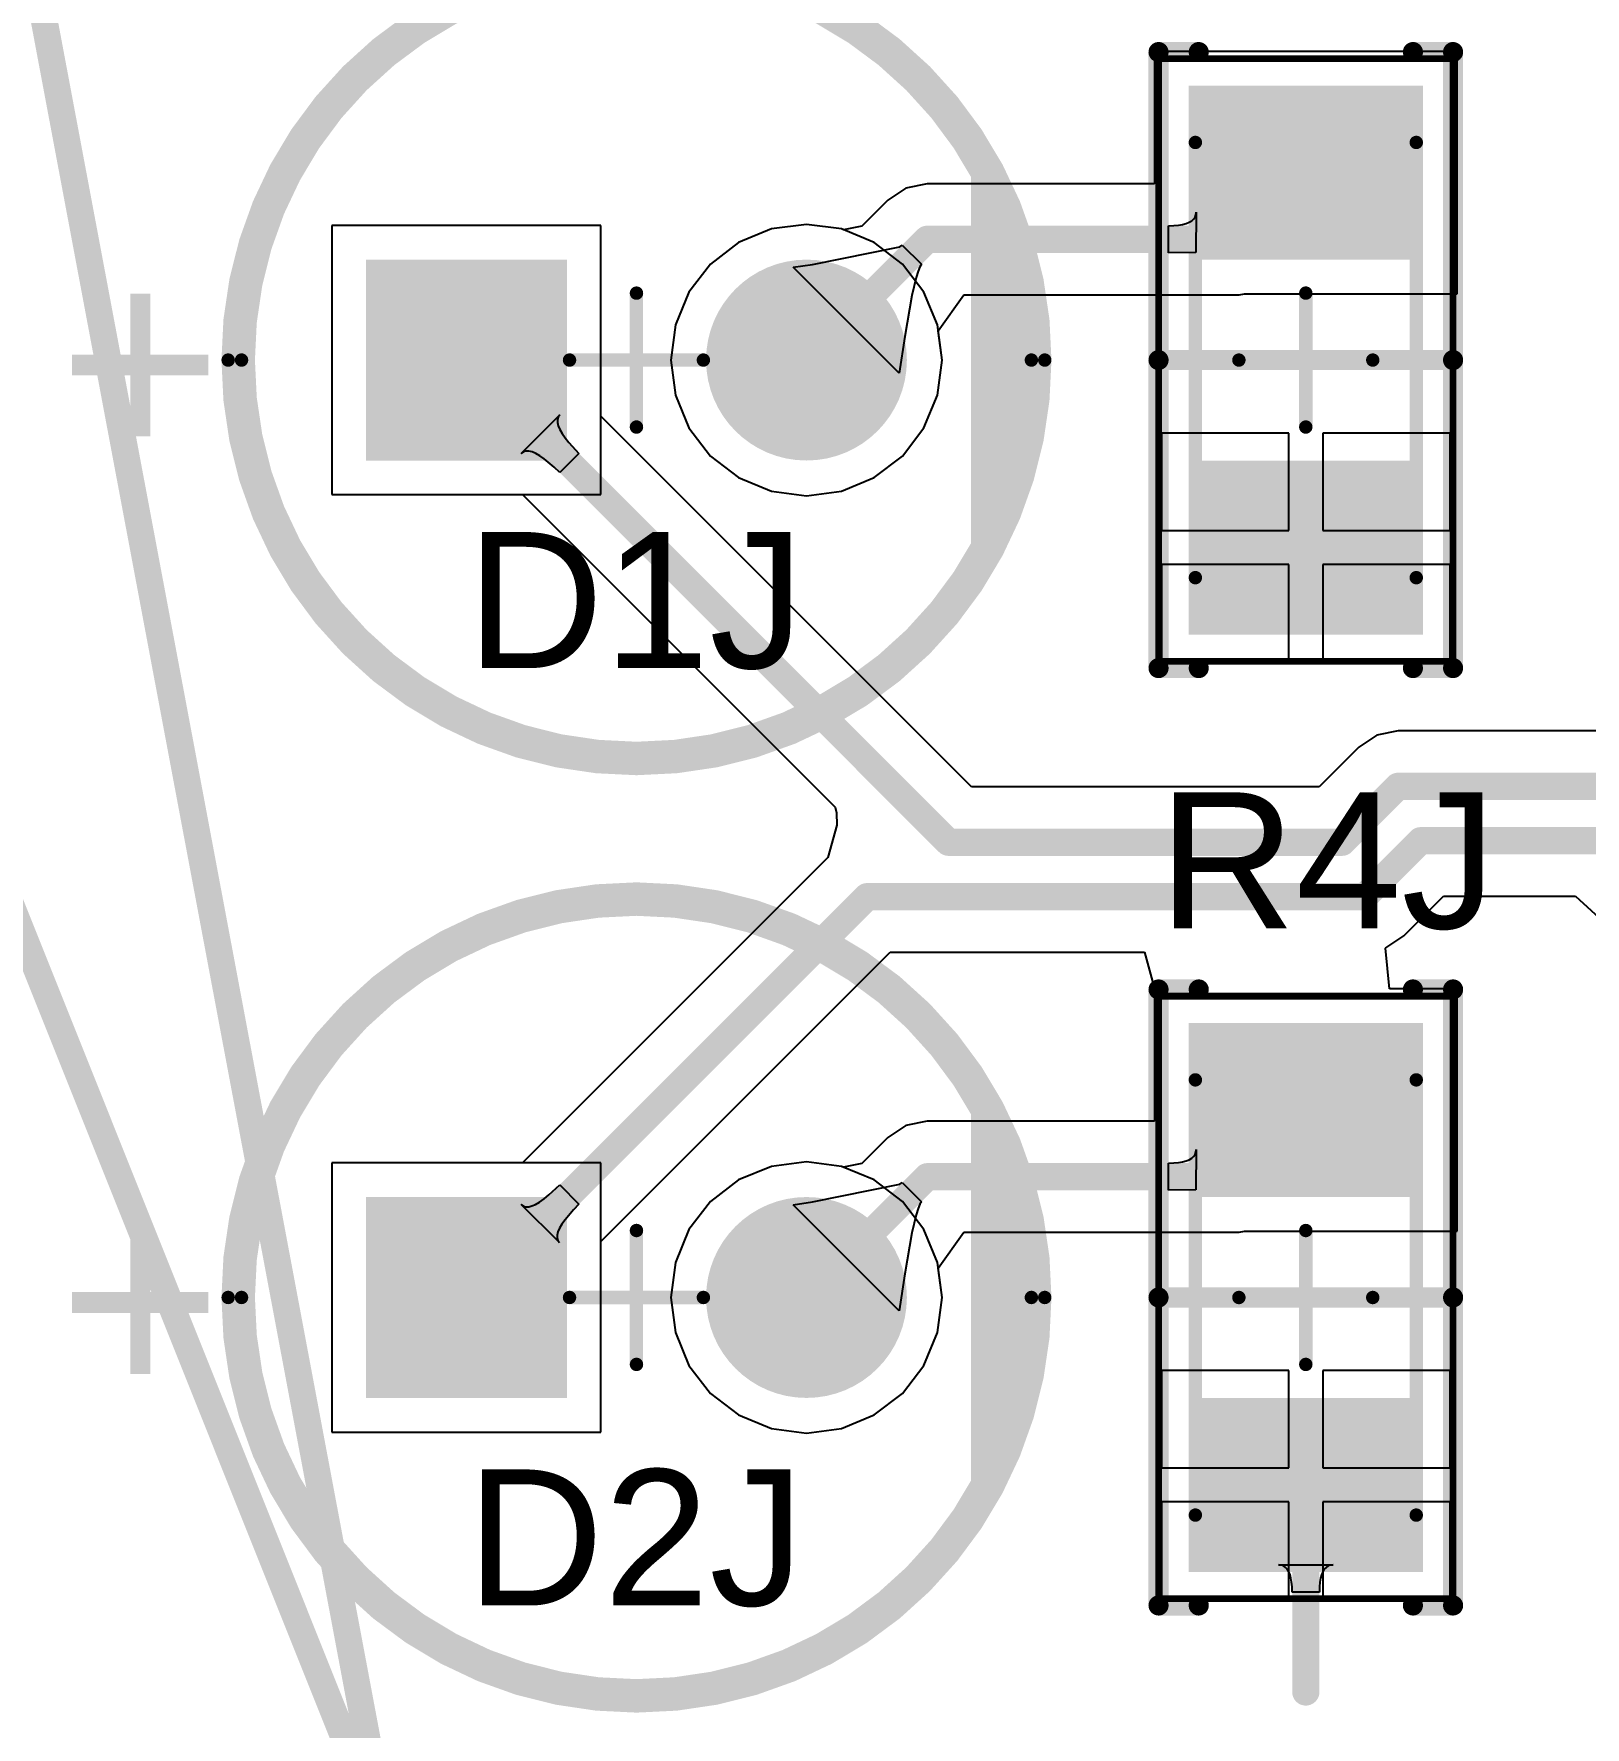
# Model space of a CAD drawing. Header units: inches. Extents: x -0.14 to 3.29, y -0.08 to 7.88.
# Drawn here: x 1.8897 to 2.3459, y 2.9249 to 3.4227 of the extents above; entities that cross this region are included whole.
import ezdxf

# ---------------------------------------------------------------- set-up
doc = ezdxf.new("R2010")
doc.units = ezdxf.units.IN
doc.header["$MEASUREMENT"] = 0
for name, color, linetype in [('Bottom Layer', 5, 'Continuous'), ('Bottom Solder', 6, 'Continuous'), ('Multi-Layer', 9, 'Continuous'), ('Pad Holes', 156, 'Continuous'), ('PCBD Notes', 76, 'Continuous'), ('Top 3D Body', 56, 'Continuous'), ('Top Courtyard', 56, 'Continuous'), ('Top Layer', 1, 'Continuous'), ('Top Overlay', 2, 'Continuous'), ('Top Paste', 8, 'Continuous'), ('Top Solder', 216, 'Continuous')]:
    doc.layers.add(name, color=color, linetype=linetype)
doc.styles.add('Arial', font='', dxfattribs={"height": 0.2})
doc.styles.get('Arial').set_extended_font_data('Arial')

# ---------------------------------------------------------------- blocks, each defined once
blk = doc.blocks.new('RES_1206_3216_347')
at = {"layer": 'Top Layer'}
for points in [[(-0.07874, -0.03248), (-0.07874, 0.03248), (-0.0315, 0.03248), (-0.0315, -0.03248)], [(0.0315, -0.03248), (0.0315, 0.03248), (0.07874, 0.03248), (0.07874, -0.03248)]]:
    blk.add_hatch(color=1, dxfattribs=at).paths.add_polyline_path(points)
at = {"layer": 'Top Paste'}
for points in [[(-0.07874, -0.03248), (-0.07874, 0.03248), (-0.0315, 0.03248), (-0.0315, -0.03248)], [(0.0315, -0.03248), (0.0315, 0.03248), (0.07874, 0.03248), (0.07874, -0.03248)]]:
    blk.add_hatch(color=8, dxfattribs=at).paths.add_polyline_path(points)
at = {"layer": 'Top Solder'}
for points in [[(-0.08071, -0.03445), (-0.08071, 0.03445), (-0.02953, 0.03445), (-0.02953, -0.03445)], [(0.02953, -0.03445), (0.02953, 0.03445), (0.08071, 0.03445), (0.08071, -0.03445)]]:
    blk.add_hatch(color=216, dxfattribs=at).paths.add_polyline_path(points)
at = {"layer": 'Top 3D Body'}
for points in [[(0.06398, 0.03248, 0.00394, 0.00394, 0), (-0.06398, 0.03248, 0.00394, 0.00394, 0)], [(-0.06398, -0.03248, 0.00394, 0.00394, 0), (-0.06398, 0.03248, 0.00394, 0.00394, 0)], [(0.06398, -0.03248, 0.00394, 0.00394, 0), (0.06398, 0.03248, 0.00394, 0.00394, 0)], [(0.06398, -0.03248, 0.00394, 0.00394, 0), (-0.06398, -0.03248, 0.00394, 0.00394, 0)]]:
    blk.add_lwpolyline(points, format="xyseb", dxfattribs=at)
for points in [[(-0.06496, 0.03248, 0.00197, 0.00197, 1), (-0.06299, 0.03248, 0.00197, 0.00197, 1)], [(-0.06496, 0.03248, 0.00197, 0.00197, 1), (-0.06299, 0.03248, 0.00197, 0.00197, 1)], [(0.06299, 0.03248, 0.00197, 0.00197, 1), (0.06496, 0.03248, 0.00197, 0.00197, 1)], [(0.06299, 0.03248, 0.00197, 0.00197, 1), (0.06496, 0.03248, 0.00197, 0.00197, 1)], [(-0.06496, -0.03248, 0.00197, 0.00197, 1), (-0.06299, -0.03248, 0.00197, 0.00197, 1)], [(-0.06496, -0.03248, 0.00197, 0.00197, 1), (-0.06299, -0.03248, 0.00197, 0.00197, 1)], [(0.06299, -0.03248, 0.00197, 0.00197, 1), (0.06496, -0.03248, 0.00197, 0.00197, 1)], [(0.06299, -0.03248, 0.00197, 0.00197, 1), (0.06496, -0.03248, 0.00197, 0.00197, 1)]]:
    blk.add_lwpolyline(points, format="xyseb", close=True, dxfattribs=at)
at = {"layer": 'Top Courtyard'}
for points in [[(0.08858, 0.04331, 0.00197, 0.00197, 0), (-0.08858, 0.04331, 0.00197, 0.00197, 0)], [(-0.08858, -0.04331, 0.00197, 0.00197, 0), (-0.08858, 0.04331, 0.00197, 0.00197, 0)], [(0.08858, -0.04331, 0.00197, 0.00197, 0), (0.08858, 0.04331, 0.00197, 0.00197, 0)], [(0, -0.01968, 0.00394, 0.00394, 0), (0, 0.01969, 0.00394, 0.00394, 0)], [(0.01968, 0, 0.00394, 0.00394, 0), (-0.01969, 0, 0.00394, 0.00394, 0)], [(0.08858, -0.04331, 0.00197, 0.00197, 0), (-0.08858, -0.04331, 0.00197, 0.00197, 0)]]:
    blk.add_lwpolyline(points, format="xyseb", dxfattribs=at)
for points in [[(-0.08908, 0.04331, 0.000984, 0.000984, 1), (-0.08809, 0.04331, 0.000984, 0.000984, 1)], [(-0.08908, 0.04331, 0.000984, 0.000984, 1), (-0.08809, 0.04331, 0.000984, 0.000984, 1)], [(0.08809, 0.04331, 0.000984, 0.000984, 1), (0.08908, 0.04331, 0.000984, 0.000984, 1)], [(0.08809, 0.04331, 0.000984, 0.000984, 1), (0.08908, 0.04331, 0.000984, 0.000984, 1)], [(-0.00098, 0.01969, 0.00197, 0.00197, 1), (0.00099, 0.01969, 0.00197, 0.00197, 1)], [(-0.02067, 0, 0.00197, 0.00197, 1), (-0.0187, 0, 0.00197, 0.00197, 1)], [(0.0187, 0, 0.00197, 0.00197, 1), (0.02067, 0, 0.00197, 0.00197, 1)], [(-0.00098, -0.01968, 0.00197, 0.00197, 1), (0.00099, -0.01968, 0.00197, 0.00197, 1)], [(-0.08908, -0.04331, 0.000984, 0.000984, 1), (-0.08809, -0.04331, 0.000984, 0.000984, 1)], [(-0.08908, -0.04331, 0.000984, 0.000984, 1), (-0.08809, -0.04331, 0.000984, 0.000984, 1)], [(0.08809, -0.04331, 0.000984, 0.000984, 1), (0.08908, -0.04331, 0.000984, 0.000984, 1)], [(0.08809, -0.04331, 0.000984, 0.000984, 1), (0.08908, -0.04331, 0.000984, 0.000984, 1)]]:
    blk.add_lwpolyline(points, format="xyseb", close=True, dxfattribs=at)
at = {"layer": 'Top Overlay'}
for points in [[(0.09055, 0.04331, 0.00591, 0.00591, 0), (-0.09055, 0.04331, 0.00591, 0.00591, 0)], [(-0.09055, 0.0315, 0.00591, 0.00591, 0), (-0.09055, 0.04331, 0.00591, 0.00591, 0)], [(0, -0.04331, 0.00591, 0.00591, 0), (0, 0.04331, 0.00591, 0.00591, 0)], [(0.09055, 0.0315, 0.00591, 0.00591, 0), (0.09055, 0.04331, 0.00591, 0.00591, 0)], [(-0.09055, -0.04331, 0.00591, 0.00591, 0), (-0.09055, -0.03149, 0.00591, 0.00591, 0)], [(0.09055, -0.04331, 0.00591, 0.00591, 0), (0.09055, -0.03149, 0.00591, 0.00591, 0)], [(0.09055, -0.04331, 0.00591, 0.00591, 0), (-0.09055, -0.04331, 0.00591, 0.00591, 0)]]:
    blk.add_lwpolyline(points, format="xyseb", dxfattribs=at)
for points in [[(-0.09203, 0.04331, 0.00295, 0.00295, 1), (-0.08907, 0.04331, 0.00295, 0.00295, 1)], [(-0.09203, 0.04331, 0.00295, 0.00295, 1), (-0.08907, 0.04331, 0.00295, 0.00295, 1)], [(-0.00148, 0.04331, 0.00295, 0.00295, 1), (0.00148, 0.04331, 0.00295, 0.00295, 1)], [(0.08907, 0.04331, 0.00295, 0.00295, 1), (0.09203, 0.04331, 0.00295, 0.00295, 1)], [(0.08907, 0.04331, 0.00295, 0.00295, 1), (0.09203, 0.04331, 0.00295, 0.00295, 1)], [(-0.09203, 0.0315, 0.00295, 0.00295, 1), (-0.08907, 0.0315, 0.00295, 0.00295, 1)], [(0.08907, 0.0315, 0.00295, 0.00295, 1), (0.09203, 0.0315, 0.00295, 0.00295, 1)], [(-0.09203, -0.03149, 0.00295, 0.00295, 1), (-0.08907, -0.03149, 0.00295, 0.00295, 1)], [(0.08907, -0.03149, 0.00295, 0.00295, 1), (0.09203, -0.03149, 0.00295, 0.00295, 1)], [(-0.09203, -0.04331, 0.00295, 0.00295, 1), (-0.08907, -0.04331, 0.00295, 0.00295, 1)], [(-0.09203, -0.04331, 0.00295, 0.00295, 1), (-0.08907, -0.04331, 0.00295, 0.00295, 1)], [(-0.00148, -0.04331, 0.00295, 0.00295, 1), (0.00148, -0.04331, 0.00295, 0.00295, 1)], [(0.08907, -0.04331, 0.00295, 0.00295, 1), (0.09203, -0.04331, 0.00295, 0.00295, 1)], [(0.08907, -0.04331, 0.00295, 0.00295, 1), (0.09203, -0.04331, 0.00295, 0.00295, 1)]]:
    blk.add_lwpolyline(points, format="xyseb", close=True, dxfattribs=at)
blk = doc.blocks.new('RES_1206_3216_367')
at = {"layer": 'Top Layer'}
for points in [[(-0.07874, -0.03248), (-0.07874, 0.03248), (-0.0315, 0.03248), (-0.0315, -0.03248)], [(0.0315, -0.03248), (0.0315, 0.03248), (0.07874, 0.03248), (0.07874, -0.03248)]]:
    blk.add_hatch(color=1, dxfattribs=at).paths.add_polyline_path(points)
at = {"layer": 'Top Paste'}
for points in [[(-0.07874, -0.03248), (-0.07874, 0.03248), (-0.0315, 0.03248), (-0.0315, -0.03248)], [(0.0315, -0.03248), (0.0315, 0.03248), (0.07874, 0.03248), (0.07874, -0.03248)]]:
    blk.add_hatch(color=8, dxfattribs=at).paths.add_polyline_path(points)
at = {"layer": 'Top Solder'}
for points in [[(-0.08071, -0.03445), (-0.08071, 0.03445), (-0.02953, 0.03445), (-0.02953, -0.03445)], [(0.02953, -0.03445), (0.02953, 0.03445), (0.08071, 0.03445), (0.08071, -0.03445)]]:
    blk.add_hatch(color=216, dxfattribs=at).paths.add_polyline_path(points)
at = {"layer": 'Top 3D Body'}
for points in [[(0.06398, 0.03248, 0.00394, 0.00394, 0), (-0.06398, 0.03248, 0.00394, 0.00394, 0)], [(-0.06398, -0.03248, 0.00394, 0.00394, 0), (-0.06398, 0.03248, 0.00394, 0.00394, 0)], [(0.06398, -0.03248, 0.00394, 0.00394, 0), (0.06398, 0.03248, 0.00394, 0.00394, 0)], [(0.06398, -0.03248, 0.00394, 0.00394, 0), (-0.06398, -0.03248, 0.00394, 0.00394, 0)]]:
    blk.add_lwpolyline(points, format="xyseb", dxfattribs=at)
for points in [[(-0.06496, 0.03248, 0.00197, 0.00197, 1), (-0.06299, 0.03248, 0.00197, 0.00197, 1)], [(-0.06496, 0.03248, 0.00197, 0.00197, 1), (-0.06299, 0.03248, 0.00197, 0.00197, 1)], [(0.06299, 0.03248, 0.00197, 0.00197, 1), (0.06496, 0.03248, 0.00197, 0.00197, 1)], [(0.06299, 0.03248, 0.00197, 0.00197, 1), (0.06496, 0.03248, 0.00197, 0.00197, 1)], [(-0.06496, -0.03248, 0.00197, 0.00197, 1), (-0.06299, -0.03248, 0.00197, 0.00197, 1)], [(-0.06496, -0.03248, 0.00197, 0.00197, 1), (-0.06299, -0.03248, 0.00197, 0.00197, 1)], [(0.06299, -0.03248, 0.00197, 0.00197, 1), (0.06496, -0.03248, 0.00197, 0.00197, 1)], [(0.06299, -0.03248, 0.00197, 0.00197, 1), (0.06496, -0.03248, 0.00197, 0.00197, 1)]]:
    blk.add_lwpolyline(points, format="xyseb", close=True, dxfattribs=at)
at = {"layer": 'Top Courtyard'}
for points in [[(0.08858, 0.04331, 0.00197, 0.00197, 0), (-0.08858, 0.04331, 0.00197, 0.00197, 0)], [(-0.08858, -0.04331, 0.00197, 0.00197, 0), (-0.08858, 0.04331, 0.00197, 0.00197, 0)], [(0.08858, -0.04331, 0.00197, 0.00197, 0), (0.08858, 0.04331, 0.00197, 0.00197, 0)], [(0, -0.01968, 0.00394, 0.00394, 0), (0, 0.01969, 0.00394, 0.00394, 0)], [(0.01969, 0, 0.00394, 0.00394, 0), (-0.01968, 0, 0.00394, 0.00394, 0)], [(0.08858, -0.04331, 0.00197, 0.00197, 0), (-0.08858, -0.04331, 0.00197, 0.00197, 0)]]:
    blk.add_lwpolyline(points, format="xyseb", dxfattribs=at)
for points in [[(-0.08907, 0.04331, 0.000984, 0.000984, 1), (-0.08809, 0.04331, 0.000984, 0.000984, 1)], [(-0.08907, 0.04331, 0.000984, 0.000984, 1), (-0.08809, 0.04331, 0.000984, 0.000984, 1)], [(0.08809, 0.04331, 0.000984, 0.000984, 1), (0.08908, 0.04331, 0.000984, 0.000984, 1)], [(0.08809, 0.04331, 0.000984, 0.000984, 1), (0.08908, 0.04331, 0.000984, 0.000984, 1)], [(-0.00098, 0.01969, 0.00197, 0.00197, 1), (0.00098, 0.01969, 0.00197, 0.00197, 1)], [(-0.02067, 0, 0.00197, 0.00197, 1), (-0.0187, 0, 0.00197, 0.00197, 1)], [(0.0187, 0, 0.00197, 0.00197, 1), (0.02067, 0, 0.00197, 0.00197, 1)], [(-0.00098, -0.01968, 0.00197, 0.00197, 1), (0.00098, -0.01968, 0.00197, 0.00197, 1)], [(-0.08907, -0.04331, 0.000984, 0.000984, 1), (-0.08809, -0.04331, 0.000984, 0.000984, 1)], [(-0.08907, -0.04331, 0.000984, 0.000984, 1), (-0.08809, -0.04331, 0.000984, 0.000984, 1)], [(0.08809, -0.04331, 0.000984, 0.000984, 1), (0.08908, -0.04331, 0.000984, 0.000984, 1)], [(0.08809, -0.04331, 0.000984, 0.000984, 1), (0.08908, -0.04331, 0.000984, 0.000984, 1)]]:
    blk.add_lwpolyline(points, format="xyseb", close=True, dxfattribs=at)
at = {"layer": 'Top Overlay'}
for points in [[(0.09055, 0.04331, 0.00591, 0.00591, 0), (-0.09055, 0.04331, 0.00591, 0.00591, 0)], [(-0.09055, 0.0315, 0.00591, 0.00591, 0), (-0.09055, 0.04331, 0.00591, 0.00591, 0)], [(0, -0.04331, 0.00591, 0.00591, 0), (0, 0.04331, 0.00591, 0.00591, 0)], [(0.09055, 0.0315, 0.00591, 0.00591, 0), (0.09055, 0.04331, 0.00591, 0.00591, 0)], [(-0.09055, -0.04331, 0.00591, 0.00591, 0), (-0.09055, -0.03149, 0.00591, 0.00591, 0)], [(0.09055, -0.04331, 0.00591, 0.00591, 0), (0.09055, -0.03149, 0.00591, 0.00591, 0)], [(0.09055, -0.04331, 0.00591, 0.00591, 0), (-0.09055, -0.04331, 0.00591, 0.00591, 0)]]:
    blk.add_lwpolyline(points, format="xyseb", dxfattribs=at)
for points in [[(-0.09203, 0.04331, 0.00295, 0.00295, 1), (-0.08907, 0.04331, 0.00295, 0.00295, 1)], [(-0.09203, 0.04331, 0.00295, 0.00295, 1), (-0.08907, 0.04331, 0.00295, 0.00295, 1)], [(-0.00148, 0.04331, 0.00295, 0.00295, 1), (0.00148, 0.04331, 0.00295, 0.00295, 1)], [(0.08908, 0.04331, 0.00295, 0.00295, 1), (0.09203, 0.04331, 0.00295, 0.00295, 1)], [(0.08908, 0.04331, 0.00295, 0.00295, 1), (0.09203, 0.04331, 0.00295, 0.00295, 1)], [(-0.09203, 0.0315, 0.00295, 0.00295, 1), (-0.08907, 0.0315, 0.00295, 0.00295, 1)], [(0.08908, 0.0315, 0.00295, 0.00295, 1), (0.09203, 0.0315, 0.00295, 0.00295, 1)], [(-0.09203, -0.03149, 0.00295, 0.00295, 1), (-0.08907, -0.03149, 0.00295, 0.00295, 1)], [(0.08908, -0.03149, 0.00295, 0.00295, 1), (0.09203, -0.03149, 0.00295, 0.00295, 1)], [(-0.09203, -0.04331, 0.00295, 0.00295, 1), (-0.08907, -0.04331, 0.00295, 0.00295, 1)], [(-0.09203, -0.04331, 0.00295, 0.00295, 1), (-0.08907, -0.04331, 0.00295, 0.00295, 1)], [(-0.00148, -0.04331, 0.00295, 0.00295, 1), (0.00148, -0.04331, 0.00295, 0.00295, 1)], [(0.08908, -0.04331, 0.00295, 0.00295, 1), (0.09203, -0.04331, 0.00295, 0.00295, 1)], [(0.08908, -0.04331, 0.00295, 0.00295, 1), (0.09203, -0.04331, 0.00295, 0.00295, 1)]]:
    blk.add_lwpolyline(points, format="xyseb", close=True, dxfattribs=at)
blk = doc.blocks.new('ED49B4F6_595F_4D62_96BB_D7184CAA9B94_430')
at = {"layer": 'Bottom Layer'}
blk.add_hatch(color=5, dxfattribs=at).paths.add_polyline_path([(-0.02244, -0.02756), (-0.07756, -0.02756), (-0.07756, 0.02756), (-0.02244, 0.02756)])
h = blk.add_hatch(color=5, dxfattribs=at)
edge = h.paths.add_edge_path()
edge.add_arc((0.05, 0), 0.02756, 0, 360)
at = {"layer": 'Bottom Solder'}
blk.add_hatch(color=6, dxfattribs=at).paths.add_polyline_path([(-0.02047, -0.02953), (-0.07953, -0.02953), (-0.07953, 0.02953), (-0.02047, 0.02953)])
h = blk.add_hatch(color=6, dxfattribs=at)
edge = h.paths.add_edge_path()
edge.add_arc((0.05, 0), 0.02953, 0, 360)
at = {"layer": 'Multi-Layer'}
blk.add_hatch(color=9, dxfattribs=at).paths.add_polyline_path([(-0.02244, -0.02756), (-0.07756, -0.02756), (-0.07756, 0.02756), (-0.02244, 0.02756)])
h = blk.add_hatch(color=9, dxfattribs=at)
edge = h.paths.add_edge_path()
edge.add_arc((0.05, 0), 0.02756, 0, 360)
at = {"layer": 'Pad Holes'}
h = blk.add_hatch(color=7, dxfattribs=at)
edge = h.paths.add_edge_path()
edge.add_arc((-0.05, 0), 0.0175, 0, 360)
h = blk.add_hatch(color=7, dxfattribs=at)
edge = h.paths.add_edge_path()
edge.add_arc((0.05, 0), 0.0175, 0, 360)
at = {"layer": 'Top Layer'}
blk.add_hatch(color=1, dxfattribs=at).paths.add_polyline_path([(-0.02244, -0.02756), (-0.07756, -0.02756), (-0.07756, 0.02756), (-0.02244, 0.02756)])
h = blk.add_hatch(color=1, dxfattribs=at)
edge = h.paths.add_edge_path()
edge.add_arc((0.05, 0), 0.02756, 0, 360)
at = {"layer": 'Top Solder'}
blk.add_hatch(color=216, dxfattribs=at).paths.add_polyline_path([(-0.02047, -0.02953), (-0.07953, -0.02953), (-0.07953, 0.02953), (-0.02047, 0.02953)])
h = blk.add_hatch(color=216, dxfattribs=at)
edge = h.paths.add_edge_path()
edge.add_arc((0.05, 0), 0.02953, 0, 360)
at = {"layer": 'Top 3D Body'}
for points in [[(0.11614, 0, 0.00394, 0.00394, 1), (-0.11614, 0, 0.00394, 0.00394, 1)], [(-0.11713, 0, 0.00197, 0.00197, 1), (-0.11516, 0, 0.00197, 0.00197, 1)], [(0.11516, 0, 0.00197, 0.00197, 1), (0.11713, 0, 0.00197, 0.00197, 1)]]:
    blk.add_lwpolyline(points, format="xyseb", close=True, dxfattribs=at)
at = {"layer": 'Top Courtyard'}
for points in [[(0.12008, 0, 0.00394, 0.00394, 1), (-0.12008, 0, 0.00394, 0.00394, 1)], [(-0.00098, 0.01969, 0.00197, 0.00197, 1), (0.00099, 0.01969, 0.00197, 0.00197, 1)], [(-0.12106, 0, 0.00197, 0.00197, 1), (-0.11909, 0, 0.00197, 0.00197, 1)], [(-0.02067, 0, 0.00197, 0.00197, 1), (-0.0187, 0, 0.00197, 0.00197, 1)], [(0.0187, 0, 0.00197, 0.00197, 1), (0.02067, 0, 0.00197, 0.00197, 1)], [(0.11909, 0, 0.00197, 0.00197, 1), (0.12106, 0, 0.00197, 0.00197, 1)], [(-0.00098, -0.01968, 0.00197, 0.00197, 1), (0.00099, -0.01968, 0.00197, 0.00197, 1)]]:
    blk.add_lwpolyline(points, format="xyseb", close=True, dxfattribs=at)
for points in [[(0, -0.01968, 0.00394, 0.00394, 0), (0, 0.01969, 0.00394, 0.00394, 0)], [(-0.01968, 0, 0.00394, 0.00394, 0), (0.01969, 0, 0.00394, 0.00394, 0)]]:
    blk.add_lwpolyline(points, format="xyseb", dxfattribs=at)
at = {"layer": 'Top Overlay'}
for points in [[(0.11614, 0, 0.00787, 0.00787, 1), (-0.11614, 0, 0.00787, 0.00787, 1)], [(0.1004, 0.05512, 0.00394, 0.00394, 1), (0.10433, 0.05512, 0.00394, 0.00394, 1)], [(0.10433, 0.03937, 0.00394, 0.00394, 1), (0.10827, 0.03937, 0.00394, 0.00394, 1)], [(0.10827, 0.02362, 0.00394, 0.00394, 1), (0.11221, 0.02362, 0.00394, 0.00394, 1)], [(-0.11811, 0, 0.00394, 0.00394, 1), (-0.11417, 0, 0.00394, 0.00394, 1)], [(0.11417, 0, 0.00394, 0.00394, 1), (0.11811, 0, 0.00394, 0.00394, 1)], [(0.10827, -0.02756, 0.00394, 0.00394, 1), (0.11221, -0.02756, 0.00394, 0.00394, 1)], [(0.1004, -0.03937, 0.00394, 0.00394, 1), (0.10433, -0.03937, 0.00394, 0.00394, 1)], [(0.1004, -0.03937, 0.00394, 0.00394, 1), (0.10433, -0.03937, 0.00394, 0.00394, 1)], [(0.10433, -0.03937, 0.00394, 0.00394, 1), (0.10827, -0.03937, 0.00394, 0.00394, 1)], [(0.1004, -0.05512, 0.00394, 0.00394, 1), (0.10433, -0.05512, 0.00394, 0.00394, 1)]]:
    blk.add_lwpolyline(points, format="xyseb", close=True, dxfattribs=at)
for points in [[(0.10236, -0.03937, 0.00787, 0.00787, 0), (0.10236, 0.05512, 0.00787, 0.00787, 0)], [(0.1063, -0.03937, 0.00787, 0.00787, 0), (0.1063, 0.03937, 0.00787, 0.00787, 0)], [(0.11024, -0.02756, 0.00787, 0.00787, 0), (0.11024, 0.02362, 0.00787, 0.00787, 0)], [(0.10236, -0.05512, 0.00787, 0.00787, 0), (0.10236, -0.03937, 0.00787, 0.00787, 0)]]:
    blk.add_lwpolyline(points, format="xyseb", dxfattribs=at)
at = {"layer": 'Top Overlay', "style": 'Arial'}
blk.add_text('+', height=0.05906, dxfattribs=at).set_placement((-0.17, -0.03))
blk = doc.blocks.new('ED49B4F6_595F_4D62_96BB_D7184CAA9B94_440')
at = {"layer": 'Bottom Layer'}
blk.add_hatch(color=5, dxfattribs=at).paths.add_polyline_path([(-0.02244, -0.02756), (-0.07756, -0.02756), (-0.07756, 0.02756), (-0.02244, 0.02756)])
h = blk.add_hatch(color=5, dxfattribs=at)
edge = h.paths.add_edge_path()
edge.add_arc((0.05, 0), 0.02756, 0, 360)
at = {"layer": 'Bottom Solder'}
blk.add_hatch(color=6, dxfattribs=at).paths.add_polyline_path([(-0.02047, -0.02953), (-0.07953, -0.02953), (-0.07953, 0.02953), (-0.02047, 0.02953)])
h = blk.add_hatch(color=6, dxfattribs=at)
edge = h.paths.add_edge_path()
edge.add_arc((0.05, 0), 0.02953, 0, 360)
at = {"layer": 'Multi-Layer'}
blk.add_hatch(color=9, dxfattribs=at).paths.add_polyline_path([(-0.02244, -0.02756), (-0.07756, -0.02756), (-0.07756, 0.02756), (-0.02244, 0.02756)])
h = blk.add_hatch(color=9, dxfattribs=at)
edge = h.paths.add_edge_path()
edge.add_arc((0.05, 0), 0.02756, 0, 360)
at = {"layer": 'Pad Holes'}
h = blk.add_hatch(color=7, dxfattribs=at)
edge = h.paths.add_edge_path()
edge.add_arc((-0.05, 0), 0.0175, 0, 360)
h = blk.add_hatch(color=7, dxfattribs=at)
edge = h.paths.add_edge_path()
edge.add_arc((0.05, 0), 0.0175, 0, 360)
at = {"layer": 'Top Layer'}
blk.add_hatch(color=1, dxfattribs=at).paths.add_polyline_path([(-0.02244, -0.02756), (-0.07756, -0.02756), (-0.07756, 0.02756), (-0.02244, 0.02756)])
h = blk.add_hatch(color=1, dxfattribs=at)
edge = h.paths.add_edge_path()
edge.add_arc((0.05, 0), 0.02756, 0, 360)
at = {"layer": 'Top Solder'}
blk.add_hatch(color=216, dxfattribs=at).paths.add_polyline_path([(-0.02047, -0.02953), (-0.07953, -0.02953), (-0.07953, 0.02953), (-0.02047, 0.02953)])
h = blk.add_hatch(color=216, dxfattribs=at)
edge = h.paths.add_edge_path()
edge.add_arc((0.05, 0), 0.02953, 0, 360)
at = {"layer": 'Top 3D Body'}
for points in [[(0.11614, 0, 0.00394, 0.00394, 1), (-0.11614, 0, 0.00394, 0.00394, 1)], [(-0.11713, 0, 0.00197, 0.00197, 1), (-0.11516, 0, 0.00197, 0.00197, 1)], [(0.11516, 0, 0.00197, 0.00197, 1), (0.11713, 0, 0.00197, 0.00197, 1)]]:
    blk.add_lwpolyline(points, format="xyseb", close=True, dxfattribs=at)
at = {"layer": 'Top Courtyard'}
for points in [[(0.12008, 0, 0.00394, 0.00394, 1), (-0.12008, 0, 0.00394, 0.00394, 1)], [(-0.00098, 0.01968, 0.00197, 0.00197, 1), (0.00099, 0.01968, 0.00197, 0.00197, 1)], [(-0.12106, 0, 0.00197, 0.00197, 1), (-0.11909, 0, 0.00197, 0.00197, 1)], [(-0.02067, 0, 0.00197, 0.00197, 1), (-0.0187, 0, 0.00197, 0.00197, 1)], [(0.0187, 0, 0.00197, 0.00197, 1), (0.02067, 0, 0.00197, 0.00197, 1)], [(0.11909, 0, 0.00197, 0.00197, 1), (0.12106, 0, 0.00197, 0.00197, 1)], [(-0.00098, -0.01969, 0.00197, 0.00197, 1), (0.00099, -0.01969, 0.00197, 0.00197, 1)]]:
    blk.add_lwpolyline(points, format="xyseb", close=True, dxfattribs=at)
for points in [[(0, -0.01969, 0.00394, 0.00394, 0), (0, 0.01968, 0.00394, 0.00394, 0)], [(-0.01968, 0, 0.00394, 0.00394, 0), (0.01969, 0, 0.00394, 0.00394, 0)]]:
    blk.add_lwpolyline(points, format="xyseb", dxfattribs=at)
at = {"layer": 'Top Overlay'}
for points in [[(0.11614, 0, 0.00787, 0.00787, 1), (-0.11614, 0, 0.00787, 0.00787, 1)], [(0.1004, 0.05512, 0.00394, 0.00394, 1), (0.10433, 0.05512, 0.00394, 0.00394, 1)], [(0.10433, 0.03937, 0.00394, 0.00394, 1), (0.10827, 0.03937, 0.00394, 0.00394, 1)], [(0.10827, 0.02362, 0.00394, 0.00394, 1), (0.11221, 0.02362, 0.00394, 0.00394, 1)], [(-0.11811, 0, 0.00394, 0.00394, 1), (-0.11417, 0, 0.00394, 0.00394, 1)], [(0.11417, 0, 0.00394, 0.00394, 1), (0.11811, 0, 0.00394, 0.00394, 1)], [(0.10827, -0.02756, 0.00394, 0.00394, 1), (0.11221, -0.02756, 0.00394, 0.00394, 1)], [(0.1004, -0.03937, 0.00394, 0.00394, 1), (0.10433, -0.03937, 0.00394, 0.00394, 1)], [(0.1004, -0.03937, 0.00394, 0.00394, 1), (0.10433, -0.03937, 0.00394, 0.00394, 1)], [(0.10433, -0.03937, 0.00394, 0.00394, 1), (0.10827, -0.03937, 0.00394, 0.00394, 1)], [(0.1004, -0.05512, 0.00394, 0.00394, 1), (0.10433, -0.05512, 0.00394, 0.00394, 1)]]:
    blk.add_lwpolyline(points, format="xyseb", close=True, dxfattribs=at)
for points in [[(0.10236, -0.03937, 0.00787, 0.00787, 0), (0.10236, 0.05512, 0.00787, 0.00787, 0)], [(0.1063, -0.03937, 0.00787, 0.00787, 0), (0.1063, 0.03937, 0.00787, 0.00787, 0)], [(0.11024, -0.02756, 0.00787, 0.00787, 0), (0.11024, 0.02362, 0.00787, 0.00787, 0)], [(0.10236, -0.05512, 0.00787, 0.00787, 0), (0.10236, -0.03937, 0.00787, 0.00787, 0)]]:
    blk.add_lwpolyline(points, format="xyseb", dxfattribs=at)
at = {"layer": 'Top Overlay', "style": 'Arial'}
blk.add_text('+', height=0.05906, dxfattribs=at).set_placement((-0.17, -0.03))

msp = doc.modelspace()

# ---------------------------------------------------------------- linework, layer by layer
at = {"layer": 'Bottom Layer'}
for p, q in [((2.05649, 3.36633), (1.97737, 3.36633)), ((1.97737, 3.36633), (1.97737, 3.28721)), ((2.05649, 3.28721), (2.05649, 3.36633)), ((2.1066, 3.36531), (2.09698, 3.36133)), ((2.11693, 3.36667), (2.1066, 3.36531)), ((2.12726, 3.36531), (2.11693, 3.36667)), ((2.13688, 3.36133), (2.12726, 3.36531)), ((2.09698, 3.36133), (2.08872, 3.35499)), ((2.14514, 3.35499), (2.13688, 3.36133)), ((2.08872, 3.35499), (2.08238, 3.34672)), ((2.15148, 3.34672), (2.14514, 3.35499)), ((2.08238, 3.34672), (2.07839, 3.3371)), ((2.15547, 3.3371), (2.15148, 3.34672)), ((2.07839, 3.3371), (2.07703, 3.32677)), ((2.15683, 3.32677), (2.15547, 3.3371)), ((2.07703, 3.32677), (2.07839, 3.31645)), ((2.15547, 3.31645), (2.15683, 3.32677)), ((2.07839, 3.31645), (2.08238, 3.30682)), ((2.15148, 3.30682), (2.15547, 3.31645)), ((2.08238, 3.30682), (2.08872, 3.29856)), ((2.14514, 3.29856), (2.15148, 3.30682)), ((2.08872, 3.29856), (2.09698, 3.29222)), ((2.13688, 3.29222), (2.14514, 3.29856)), ((2.09698, 3.29222), (2.1066, 3.28823)), ((2.12726, 3.28823), (2.13688, 3.29222)), ((1.97737, 3.28721), (2.05649, 3.28721)), ((2.1066, 3.28823), (2.11693, 3.28687)), ((2.11693, 3.28687), (2.12726, 3.28823)), ((2.05649, 3.09074), (1.97737, 3.09074)), ((1.97737, 3.09074), (1.97737, 3.01162)), ((2.05649, 3.01162), (2.05649, 3.09074)), ((2.1066, 3.08972), (2.09698, 3.08573)), ((2.11693, 3.09108), (2.1066, 3.08972)), ((2.12726, 3.08972), (2.11693, 3.09108)), ((2.13688, 3.08573), (2.12726, 3.08972)), ((2.09698, 3.08573), (2.08872, 3.07939)), ((2.14514, 3.07939), (2.13688, 3.08573)), ((2.08872, 3.07939), (2.08238, 3.07113)), ((2.15148, 3.07113), (2.14514, 3.07939)), ((2.08238, 3.07113), (2.07839, 3.06151)), ((2.15547, 3.06151), (2.15148, 3.07113)), ((2.07839, 3.06151), (2.07703, 3.05118)), ((2.15683, 3.05118), (2.15547, 3.06151)), ((2.07703, 3.05118), (2.07839, 3.04085)), ((2.15547, 3.04085), (2.15683, 3.05118)), ((2.07839, 3.04085), (2.08238, 3.03123)), ((2.15148, 3.03123), (2.15547, 3.04085)), ((2.08238, 3.03123), (2.08872, 3.02297)), ((2.14514, 3.02297), (2.15148, 3.03123)), ((2.08872, 3.02297), (2.09698, 3.01663)), ((2.13688, 3.01663), (2.14514, 3.02297)), ((2.09698, 3.01663), (2.1066, 3.01264)), ((2.1066, 3.01264), (2.11693, 3.01128)), ((2.11693, 3.01128), (2.12726, 3.01264)), ((2.12726, 3.01264), (2.13688, 3.01663)), ((1.97737, 3.01162), (2.05649, 3.01162))]:
    msp.add_line(p, q, dxfattribs=at)
at = {"layer": 'PCBD Notes'}
for points in [[(0, 7.87402, 0.00787, 0.00787, 0), (3.14961, 0, 0.00787, 0.00787, 0)], [(1.08268, 7.73622, 0.00787, 0.00787, 0), (2.06693, 2.5, 0.00787, 0.00787, 0)]]:
    msp.add_lwpolyline(points, format="xyseb", dxfattribs=at)
at = {"layer": 'Top Layer'}
for p, q in [((2.30826, 3.41751), (2.2193, 3.41751)), ((2.2193, 3.41751), (2.2193, 3.37858)), ((2.30826, 3.34627), (2.30826, 3.41751)), ((2.14618, 3.37734), (2.14089, 3.3738)), ((2.15243, 3.37858), (2.14618, 3.37734)), ((2.2193, 3.37858), (2.15243, 3.37858)), ((2.14089, 3.3738), (2.13325, 3.36616)), ((2.23154, 3.37027), (2.23142, 3.35839)), ((2.23145, 3.36951), (2.23154, 3.37027)), ((2.05649, 3.36633), (1.97737, 3.36633)), ((1.97737, 3.36633), (1.97737, 3.28721)), ((2.05649, 3.31028), (2.05649, 3.36633)), ((2.1066, 3.36531), (2.09698, 3.36133)), ((2.11693, 3.36667), (2.1066, 3.36531)), ((2.12726, 3.36531), (2.11693, 3.36667)), ((2.12785, 3.36507), (2.12726, 3.36531)), ((2.13325, 3.36616), (2.12785, 3.36507)), ((2.22342, 3.36627), (2.22496, 3.36631)), ((2.22342, 3.35827), (2.22342, 3.36627)), ((2.22496, 3.36631), (2.22633, 3.36643)), ((2.22633, 3.36643), (2.22754, 3.36663)), ((2.22754, 3.36663), (2.2286, 3.36691)), ((2.2286, 3.36691), (2.22949, 3.36727)), ((2.22949, 3.36727), (2.23022, 3.36771)), ((2.23022, 3.36771), (2.23079, 3.36823)), ((2.23079, 3.36823), (2.2312, 3.36883)), ((2.2312, 3.36883), (2.23145, 3.36951)), ((2.09698, 3.36133), (2.08872, 3.35499)), ((2.14434, 3.3601), (2.14507, 3.36057)), ((2.14507, 3.36057), (2.15073, 3.35492)), ((2.11872, 3.35488), (2.14434, 3.3601)), ((2.23142, 3.35839), (2.22342, 3.35827)), ((2.08872, 3.35499), (2.08238, 3.34672)), ((2.11305, 3.35406), (2.11872, 3.35488)), ((2.14421, 3.32289), (2.11305, 3.35406)), ((2.14918, 3.35107), (2.14796, 3.34577)), ((2.14974, 3.3529), (2.14918, 3.35107)), ((2.15025, 3.35418), (2.14974, 3.3529)), ((2.15073, 3.35492), (2.15025, 3.35418)), ((2.08238, 3.34672), (2.07839, 3.3371)), ((2.14796, 3.34577), (2.14583, 3.33369)), ((2.15569, 3.3354), (2.16316, 3.34595)), ((2.16316, 3.34595), (2.24416, 3.34595)), ((2.24416, 3.34595), (2.24573, 3.34627)), ((2.24573, 3.34627), (2.30826, 3.34627)), ((2.07839, 3.3371), (2.07703, 3.32677)), ((2.15683, 3.32677), (2.15569, 3.3354)), ((2.14583, 3.33369), (2.14421, 3.32289)), ((2.07703, 3.32677), (2.07839, 3.31645)), ((2.15547, 3.31645), (2.15683, 3.32677)), ((2.07839, 3.31645), (2.08238, 3.30682)), ((2.15148, 3.30682), (2.15547, 3.31645)), ((2.03306, 3.29933), (2.04437, 3.31065)), ((2.04437, 3.31065), (2.04392, 3.31002)), ((2.04392, 3.31002), (2.04369, 3.30929)), ((2.04369, 3.30929), (2.04369, 3.30844)), ((2.04369, 3.30844), (2.04392, 3.30748)), ((2.04392, 3.30748), (2.04437, 3.3064)), ((2.04437, 3.3064), (2.04505, 3.30522)), ((2.16545, 3.20132), (2.05649, 3.31028)), ((2.08238, 3.30682), (2.08872, 3.29856)), ((2.14514, 3.29856), (2.15148, 3.30682)), ((2.04505, 3.30522), (2.04595, 3.30392)), ((2.04595, 3.30392), (2.04708, 3.3025)), ((2.04708, 3.3025), (2.05003, 3.29933)), ((2.25878, 3.30528), (2.2213, 3.30528)), ((2.2213, 3.30528), (2.2213, 3.27665)), ((2.25878, 3.27665), (2.25878, 3.30528)), ((2.30626, 3.30528), (2.26878, 3.30528)), ((2.26878, 3.30528), (2.26878, 3.27665)), ((2.30626, 3.27665), (2.30626, 3.30528)), ((2.03368, 3.29979), (2.03306, 3.29933)), ((2.03441, 3.30001), (2.03368, 3.29979)), ((2.03526, 3.30001), (2.03441, 3.30001)), ((2.03622, 3.29979), (2.03526, 3.30001)), ((2.0373, 3.29933), (2.03622, 3.29979)), ((2.03849, 3.29865), (2.0373, 3.29933)), ((2.03979, 3.29775), (2.03849, 3.29865)), ((2.04273, 3.29526), (2.03979, 3.29775)), ((2.05003, 3.29933), (2.04437, 3.29368)), ((2.08872, 3.29856), (2.09698, 3.29222)), ((2.13688, 3.29222), (2.14514, 3.29856)), ((2.04437, 3.29368), (2.04273, 3.29526)), ((2.09698, 3.29222), (2.1066, 3.28823)), ((2.12726, 3.28823), (2.13688, 3.29222)), ((1.97737, 3.28721), (2.03342, 3.28721)), ((2.03342, 3.28721), (2.12534, 3.19529)), ((2.1066, 3.28823), (2.11693, 3.28687)), ((2.11693, 3.28687), (2.12726, 3.28823)), ((2.2213, 3.27665), (2.25878, 3.27665)), ((2.26878, 3.27665), (2.30626, 3.27665)), ((2.25878, 3.26665), (2.2213, 3.26665)), ((2.2213, 3.26665), (2.2213, 3.23803)), ((2.25878, 3.23803), (2.25878, 3.26665)), ((2.30626, 3.26665), (2.26878, 3.26665)), ((2.26878, 3.26665), (2.26878, 3.23803)), ((2.30626, 3.23803), (2.30626, 3.26665)), ((2.2213, 3.23803), (2.25878, 3.23803)), ((2.26878, 3.23803), (2.30626, 3.23803)), ((2.28467, 3.21654), (2.27938, 3.213)), ((2.29091, 3.21778), (2.28467, 3.21654)), ((2.47598, 3.21778), (2.29091, 3.21778)), ((2.27938, 3.213), (2.2677, 3.20132)), ((2.2677, 3.20132), (2.16545, 3.20132)), ((2.12534, 3.19529), (2.12579, 3.19368)), ((2.12579, 3.19368), (2.12581, 3.19005)), ((2.12581, 3.19005), (2.12322, 3.18054)), ((2.12322, 3.18054), (2.03342, 3.09074)), ((2.29262, 3.15747), (2.3043, 3.16915)), ((2.3043, 3.16915), (2.34311, 3.16915)), ((2.34311, 3.16915), (2.35345, 3.15968)), ((2.28733, 3.15394), (2.29262, 3.15747)), ((2.05649, 3.06767), (2.14151, 3.15269)), ((2.14151, 3.15269), (2.21634, 3.15269)), ((2.21634, 3.15269), (2.2193, 3.14192)), ((2.28725, 3.15392), (2.28733, 3.15394)), ((2.28843, 3.14192), (2.28725, 3.15392)), ((2.2193, 3.14192), (2.2193, 3.14069)), ((2.30826, 3.14192), (2.28843, 3.14192)), ((2.30826, 3.07068), (2.30826, 3.14192)), ((2.2193, 3.14069), (2.2193, 3.10299)), ((2.14618, 3.10175), (2.14089, 3.09821)), ((2.15243, 3.10299), (2.14618, 3.10175)), ((2.2193, 3.10299), (2.15243, 3.10299)), ((2.14089, 3.09821), (2.13325, 3.09057)), ((2.2286, 3.09132), (2.22949, 3.09168)), ((2.22949, 3.09168), (2.23022, 3.09212)), ((2.23022, 3.09212), (2.23079, 3.09264)), ((2.23079, 3.09264), (2.2312, 3.09324)), ((2.2312, 3.09324), (2.23145, 3.09392)), ((2.23154, 3.09468), (2.23142, 3.0828)), ((2.23145, 3.09392), (2.23154, 3.09468)), ((2.03342, 3.09074), (1.97737, 3.09074)), ((1.97737, 3.09074), (1.97737, 3.01162)), ((2.1066, 3.08972), (2.09698, 3.08573)), ((2.11693, 3.09108), (2.1066, 3.08972)), ((2.12726, 3.08972), (2.11693, 3.09108)), ((2.12785, 3.08947), (2.12726, 3.08972)), ((2.13325, 3.09057), (2.12785, 3.08947)), ((2.22342, 3.09068), (2.22496, 3.09072)), ((2.22342, 3.08268), (2.22342, 3.09068)), ((2.22496, 3.09072), (2.22633, 3.09084)), ((2.22633, 3.09084), (2.22754, 3.09104)), ((2.22754, 3.09104), (2.2286, 3.09132)), ((2.04118, 3.08131), (2.04437, 3.08428)), ((2.04437, 3.08428), (2.05003, 3.07862)), ((2.09698, 3.08573), (2.08872, 3.07939)), ((2.11872, 3.07929), (2.14434, 3.0845)), ((2.14434, 3.0845), (2.14507, 3.08498)), ((2.14507, 3.08498), (2.15073, 3.07932)), ((2.23142, 3.0828), (2.22342, 3.08268)), ((2.04425, 3.06731), (2.03306, 3.0785)), ((2.03306, 3.0785), (2.03367, 3.07806)), ((2.03367, 3.07806), (2.03439, 3.07784)), ((2.03439, 3.07784), (2.03524, 3.07786)), ((2.03524, 3.07786), (2.03619, 3.07809)), ((2.03619, 3.07809), (2.03727, 3.07856)), ((2.03727, 3.07856), (2.03846, 3.07925)), ((2.03846, 3.07925), (2.03976, 3.08017)), ((2.03976, 3.08017), (2.04118, 3.08131)), ((2.04843, 3.07697), (2.04592, 3.07401)), ((2.05003, 3.07862), (2.04843, 3.07697)), ((2.08872, 3.07939), (2.08238, 3.07113)), ((2.11305, 3.07846), (2.11872, 3.07929)), ((2.14421, 3.0473), (2.11305, 3.07846)), ((2.14974, 3.07731), (2.14918, 3.07548)), ((2.15025, 3.07859), (2.14974, 3.07731)), ((2.15073, 3.07932), (2.15025, 3.07859)), ((2.04431, 3.07152), (2.04384, 3.07044)), ((2.045, 3.07271), (2.04431, 3.07152)), ((2.04592, 3.07401), (2.045, 3.07271)), ((2.14918, 3.07548), (2.14796, 3.07017)), ((2.04361, 3.06949), (2.04359, 3.06864)), ((2.04359, 3.06864), (2.04381, 3.06792)), ((2.04384, 3.07044), (2.04361, 3.06949)), ((2.04381, 3.06792), (2.04425, 3.06731)), ((2.05649, 3.01162), (2.05649, 3.06767)), ((2.08238, 3.07113), (2.07839, 3.06151)), ((2.14796, 3.07017), (2.14583, 3.0581)), ((2.15569, 3.05981), (2.16316, 3.07036)), ((2.16316, 3.07036), (2.24416, 3.07036)), ((2.24416, 3.07036), (2.24573, 3.07068)), ((2.24573, 3.07068), (2.30826, 3.07068)), ((2.07839, 3.06151), (2.07703, 3.05118)), ((2.14583, 3.0581), (2.14421, 3.0473)), ((2.15683, 3.05118), (2.15569, 3.05981)), ((2.07703, 3.05118), (2.07839, 3.04085)), ((2.15547, 3.04085), (2.15683, 3.05118)), ((2.07839, 3.04085), (2.08238, 3.03123)), ((2.15148, 3.03123), (2.15547, 3.04085)), ((2.08238, 3.03123), (2.08872, 3.02297)), ((2.14514, 3.02297), (2.15148, 3.03123)), ((2.25878, 3.02968), (2.2213, 3.02968)), ((2.2213, 3.02968), (2.2213, 3.00106)), ((2.25878, 3.00106), (2.25878, 3.02968)), ((2.30626, 3.02968), (2.26878, 3.02968)), ((2.26878, 3.02968), (2.26878, 3.00106)), ((2.30626, 3.00106), (2.30626, 3.02968)), ((2.08872, 3.02297), (2.09698, 3.01663)), ((2.13688, 3.01663), (2.14514, 3.02297)), ((2.09698, 3.01663), (2.1066, 3.01264)), ((2.1066, 3.01264), (2.11693, 3.01128)), ((2.11693, 3.01128), (2.12726, 3.01264)), ((2.12726, 3.01264), (2.13688, 3.01663)), ((1.97737, 3.01162), (2.05649, 3.01162)), ((2.2213, 3.00106), (2.25878, 3.00106)), ((2.26878, 3.00106), (2.30626, 3.00106)), ((2.25878, 2.99106), (2.2213, 2.99106)), ((2.2213, 2.99106), (2.2213, 2.96244)), ((2.25878, 2.96244), (2.25878, 2.99106)), ((2.30626, 2.99106), (2.26878, 2.99106)), ((2.26878, 2.99106), (2.26878, 2.96244)), ((2.30626, 2.96244), (2.30626, 2.99106)), ((2.25654, 2.97248), (2.25578, 2.97256)), ((2.25578, 2.97256), (2.27178, 2.97256)), ((2.25722, 2.97224), (2.25654, 2.97248)), ((2.25782, 2.97184), (2.25722, 2.97224)), ((2.27034, 2.97224), (2.26974, 2.97184)), ((2.27102, 2.97248), (2.27034, 2.97224)), ((2.27178, 2.97256), (2.27102, 2.97248)), ((2.25834, 2.97128), (2.25782, 2.97184)), ((2.25878, 2.97056), (2.25834, 2.97128)), ((2.25914, 2.96968), (2.25878, 2.97056)), ((2.25942, 2.96864), (2.25914, 2.96968)), ((2.25962, 2.96744), (2.25942, 2.96864)), ((2.25974, 2.96608), (2.25962, 2.96744)), ((2.26794, 2.96744), (2.26782, 2.96608)), ((2.26814, 2.96864), (2.26794, 2.96744)), ((2.26842, 2.96968), (2.26814, 2.96864)), ((2.26878, 2.97056), (2.26842, 2.96968)), ((2.26922, 2.97128), (2.26878, 2.97056)), ((2.26974, 2.97184), (2.26922, 2.97128)), ((2.2213, 2.96244), (2.25878, 2.96244)), ((2.25978, 2.96456), (2.25974, 2.96608)), ((2.26778, 2.96456), (2.25978, 2.96456)), ((2.26782, 2.96608), (2.26778, 2.96456)), ((2.26878, 2.96244), (2.30626, 2.96244))]:
    msp.add_line(p, q, dxfattribs=at)
for points in [[(2.24416, 3.36227, 0.008, 0.008, 0), (2.26378, 3.38189, 0.008, 0.008, 0)], [(2.11693, 3.32677, 0.008, 0.008, 0), (2.15243, 3.36227, 0.008, 0.008, 0)], [(2.15243, 3.36227, 0.008, 0.008, 0), (2.24416, 3.36227, 0.008, 0.008, 0)], [(2.01693, 3.32677, 0.008, 0.008, 0), (2.15869, 3.18501, 0.008, 0.008, 0)], [(2.27446, 3.18501, 0.008, 0.008, 0), (2.29091, 3.20146, 0.008, 0.008, 0)], [(2.29091, 3.20146, 0.008, 0.008, 0), (2.47598, 3.20146, 0.008, 0.008, 0)], [(2.15869, 3.18501, 0.008, 0.008, 0), (2.27446, 3.18501, 0.008, 0.008, 0)], [(2.28109, 3.16901, 0.008, 0.008, 0), (2.29754, 3.18546, 0.008, 0.008, 0)], [(2.29754, 3.18546, 0.008, 0.008, 0), (2.41792, 3.18546, 0.008, 0.008, 0)], [(2.01693, 3.05118, 0.008, 0.008, 0), (2.13476, 3.16901, 0.008, 0.008, 0)], [(2.13476, 3.16901, 0.008, 0.008, 0), (2.28109, 3.16901, 0.008, 0.008, 0)], [(2.24416, 3.08668, 0.008, 0.008, 0), (2.26378, 3.1063, 0.008, 0.008, 0)], [(2.11693, 3.05118, 0.008, 0.008, 0), (2.15243, 3.08668, 0.008, 0.008, 0)], [(2.15243, 3.08668, 0.008, 0.008, 0), (2.24416, 3.08668, 0.008, 0.008, 0)], [(2.26378, 2.9352, 0.008, 0.008, 0), (2.26378, 2.99606, 0.008, 0.008, 0)]]:
    msp.add_lwpolyline(points, format="xyseb", dxfattribs=at)
for points in [[(2.26178, 3.38189, 0.004, 0.004, 1), (2.26578, 3.38189, 0.004, 0.004, 1)], [(2.15043, 3.36227, 0.004, 0.004, 1), (2.15443, 3.36227, 0.004, 0.004, 1)], [(2.15043, 3.36227, 0.004, 0.004, 1), (2.15443, 3.36227, 0.004, 0.004, 1)], [(2.24216, 3.36227, 0.004, 0.004, 1), (2.24616, 3.36227, 0.004, 0.004, 1)], [(2.24216, 3.36227, 0.004, 0.004, 1), (2.24616, 3.36227, 0.004, 0.004, 1)], [(2.01493, 3.32677, 0.004, 0.004, 1), (2.01893, 3.32677, 0.004, 0.004, 1)], [(2.11493, 3.32677, 0.004, 0.004, 1), (2.11893, 3.32677, 0.004, 0.004, 1)], [(2.28891, 3.20146, 0.004, 0.004, 1), (2.29291, 3.20146, 0.004, 0.004, 1)], [(2.28891, 3.20146, 0.004, 0.004, 1), (2.29291, 3.20146, 0.004, 0.004, 1)], [(2.15669, 3.18501, 0.004, 0.004, 1), (2.16069, 3.18501, 0.004, 0.004, 1)], [(2.15669, 3.18501, 0.004, 0.004, 1), (2.16069, 3.18501, 0.004, 0.004, 1)], [(2.27246, 3.18501, 0.004, 0.004, 1), (2.27646, 3.18501, 0.004, 0.004, 1)], [(2.27246, 3.18501, 0.004, 0.004, 1), (2.27646, 3.18501, 0.004, 0.004, 1)], [(2.29554, 3.18546, 0.004, 0.004, 1), (2.29954, 3.18546, 0.004, 0.004, 1)], [(2.29554, 3.18546, 0.004, 0.004, 1), (2.29954, 3.18546, 0.004, 0.004, 1)], [(2.13276, 3.16901, 0.004, 0.004, 1), (2.13676, 3.16901, 0.004, 0.004, 1)], [(2.13276, 3.16901, 0.004, 0.004, 1), (2.13676, 3.16901, 0.004, 0.004, 1)], [(2.27909, 3.16901, 0.004, 0.004, 1), (2.28309, 3.16901, 0.004, 0.004, 1)], [(2.27909, 3.16901, 0.004, 0.004, 1), (2.28309, 3.16901, 0.004, 0.004, 1)], [(2.26178, 3.1063, 0.004, 0.004, 1), (2.26578, 3.1063, 0.004, 0.004, 1)], [(2.15043, 3.08668, 0.004, 0.004, 1), (2.15443, 3.08668, 0.004, 0.004, 1)], [(2.15043, 3.08668, 0.004, 0.004, 1), (2.15443, 3.08668, 0.004, 0.004, 1)], [(2.24216, 3.08668, 0.004, 0.004, 1), (2.24616, 3.08668, 0.004, 0.004, 1)], [(2.24216, 3.08668, 0.004, 0.004, 1), (2.24616, 3.08668, 0.004, 0.004, 1)], [(2.01493, 3.05118, 0.004, 0.004, 1), (2.01893, 3.05118, 0.004, 0.004, 1)], [(2.11493, 3.05118, 0.004, 0.004, 1), (2.11893, 3.05118, 0.004, 0.004, 1)], [(2.26178, 2.99606, 0.004, 0.004, 1), (2.26578, 2.99606, 0.004, 0.004, 1)], [(2.26178, 2.9352, 0.004, 0.004, 1), (2.26578, 2.9352, 0.004, 0.004, 1)]]:
    msp.add_lwpolyline(points, format="xyseb", close=True, dxfattribs=at)

# ---------------------------------------------------------------- block references
for name, p in [('ED49B4F6_595F_4D62_96BB_D7184CAA9B94_440', (2.06693, 3.32677)), ('ED49B4F6_595F_4D62_96BB_D7184CAA9B94_430', (2.06693, 3.05118))]:
    msp.add_blockref(name, p)
at = {"rotation": 270}
for name, p in [('RES_1206_3216_367', (2.26378, 3.32677)), ('RES_1206_3216_347', (2.26378, 3.05118))]:
    msp.add_blockref(name, p, dxfattribs=at)

# ---------------------------------------------------------------- texts
at = {"layer": 'Top Overlay', "style": 'Arial'}
for s, p in [('D1J', (2.01693, 3.23622)), ('R4J', (2.22047, 3.15968)), ('D2J', (2.01693, 2.96063))]:
    msp.add_text(s, height=0.04, dxfattribs=at).set_placement(p)

doc.saveas('drawing.dxf')
